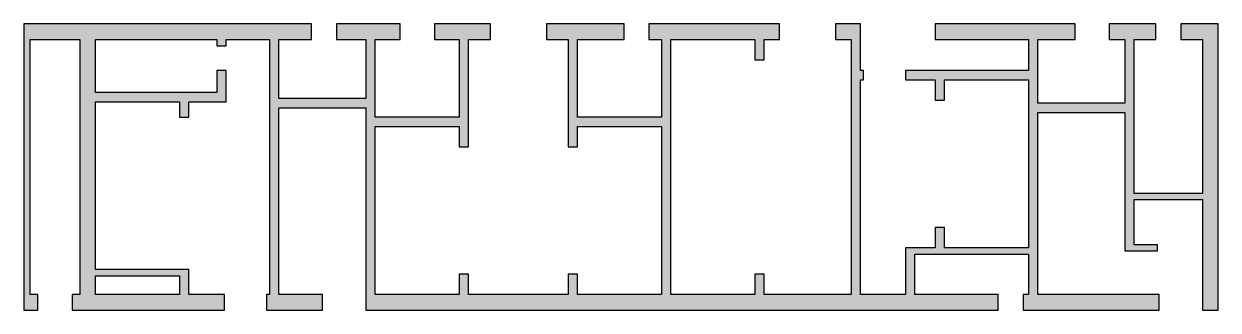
# Model space of a CAD drawing. Header units: millimetres. Extents: x 141950 to 180350, y 19100 to 28300.
import ezdxf

# ---------------------------------------------------------------- set-up
doc = ezdxf.new("R2010")
doc.units = ezdxf.units.MM
doc.header["$MEASUREMENT"] = 0
doc.layers.add('NDC_S_HATCH COLUMN AND WALL', color=251, linetype='Continuous', lineweight=13)
doc.layers.add('NDC_S_WALL', color=6, linetype='Continuous', lineweight=25)

msp = doc.modelspace()

# ---------------------------------------------------------------- hatches: boundary and pattern name
at = {"layer": 'NDC_S_HATCH COLUMN AND WALL'}
h = msp.add_hatch(color=256, dxfattribs=at)
h.dxf.hatch_style = 1
h.paths.add_polyline_path([(173280, 19600), (170600, 19600), (170600, 20900), (174250, 20900), (174250, 19600), (174080, 19600), (174080, 19100), (178450, 19100), (178450, 19600), (174550, 19600), (174550, 25450), (177350, 25450), (177350, 21000), (178400, 21000), (178400, 21200), (177650, 21200), (177650, 22650), (179850, 22650), (179850, 19100), (180350, 19100), (180350, 28300), (179150, 28300), (179150, 27800), (179850, 27800), (179850, 22850), (177650, 22850), (177650, 27800), (178350, 27800), (178350, 28300), (176850, 28300), (176850, 27800), (177350, 27800), (177350, 25750), (174550, 25750), (174550, 27800), (175750, 27800), (175750, 28300), (171250, 28300), (171250, 27800), (174250, 27800), (174250, 26800), (170300, 26800), (170300, 26500), (171250, 26500), (171250, 25850), (171550, 25850), (171550, 26500), (174250, 26500), (174250, 21100), (171550, 21100), (171550, 21750), (171250, 21750), (171250, 21100), (170300, 21100), (170300, 19600), (168850, 19600), (168850, 26500), (168950, 26500), (168950, 26800), (168850, 26800), (168850, 28300), (168050, 28300), (168050, 27800), (168550, 27800), (168550, 19600), (165750, 19600), (165750, 20250), (165450, 20250), (165450, 19600), (162750, 19600), (162750, 27800), (165450, 27800), (165450, 27150), (165750, 27150), (165750, 27800), (166250, 27800), (166250, 28300), (162050, 28300), (162050, 27800), (162450, 27800), (162450, 25300), (159750, 25300), (159750, 27800), (161250, 27800), (161250, 28300), (158750, 28300), (158750, 27800), (159450, 27800), (159450, 24350), (159750, 24350), (159750, 25000), (162450, 25000), (162450, 19600), (159750, 19600), (159750, 20250), (159450, 20250), (159450, 19600), (156250, 19600), (156250, 20250), (155950, 20250), (155950, 19600), (153250, 19600), (153250, 25000), (155950, 25000), (155950, 24350), (156250, 24350), (156250, 27800), (156950, 27800), (156950, 28300), (155150, 28300), (155150, 27800), (155950, 27800), (155950, 25300), (153250, 25300), (153250, 27800), (154050, 27800), (154050, 28300), (152000, 28300), (152000, 27800), (152950, 27800), (152950, 25900), (150150, 25900), (150150, 27800), (151200, 27800), (151200, 28300), (141950, 28300), (141950, 19100), (142400, 19100), (142400, 19600), (142150, 19600), (142150, 27800), (143750, 27800), (143750, 19600), (143500, 19600), (143500, 19100), (148400, 19100), (148400, 19600), (147250, 19600), (147250, 20400), (144250, 20400), (144250, 25800), (146950, 25800), (146950, 25300), (147250, 25300), (147250, 25800), (148450, 25800), (148450, 26800), (148150, 26800), (148150, 26100), (144250, 26100), (144250, 27800), (148150, 27800), (148150, 27600), (148450, 27600), (148450, 27800), (149850, 27800), (149850, 19600), (149750, 19600), (149750, 19100), (151550, 19100), (151550, 19600), (150150, 19600), (150150, 25600), (152950, 25600), (152950, 19100), (173280, 19100)])
h.paths.add_polyline_path([(146950, 19600), (144250, 19600), (144250, 20200), (146950, 20200)], flags=16)

# ---------------------------------------------------------------- linework, layer by layer
at = {"layer": 'NDC_S_WALL'}
msp.add_lwpolyline([(147250, 20400), (144250, 20400), (144250, 25800), (146950, 25800), (146950, 25300), (147250, 25300), (147250, 25800), (148450, 25800), (148450, 26800), (148150, 26800), (148150, 26100), (144250, 26100), (144250, 27800), (148150, 27800), (148150, 27600), (148450, 27600), (148450, 27800), (149850, 27800), (149850, 19600), (149750, 19600), (149750, 19100), (151550, 19100), (151550, 19600), (150150, 19600), (150150, 25600), (152950, 25600), (152950, 19100), (173280, 19100), (173280, 19600), (170600, 19600), (170600, 20900), (174250, 20900), (174250, 19600), (174080, 19600), (174080, 19100), (178450, 19100), (178450, 19600), (174550, 19600), (174550, 25450), (177350, 25450), (177350, 21000), (178400, 21000), (178400, 21200), (177650, 21200), (177650, 22650), (179850, 22650), (179850, 19100), (180350, 19100), (180350, 28300), (179150, 28300), (179150, 27800), (179850, 27800), (179850, 22850), (177650, 22850), (177650, 27800), (178350, 27800), (178350, 28300), (176850, 28300), (176850, 27800), (177350, 27800), (177350, 25750), (174550, 25750), (174550, 27800), (175750, 27800), (175750, 28300), (171250, 28300), (171250, 27800), (174250, 27800), (174250, 26800), (170300, 26800), (170300, 26500), (171250, 26500), (171250, 25850), (171550, 25850), (171550, 26500), (174250, 26500), (174250, 21100), (171550, 21100), (171550, 21750), (171250, 21750), (171250, 21100), (170300, 21100), (170300, 19600), (168850, 19600), (168850, 26500), (168950, 26500), (168950, 26800), (168850, 26800), (168850, 28300), (168050, 28300), (168050, 27800), (168550, 27800), (168550, 19600), (165750, 19600), (165750, 20250), (165450, 20250), (165450, 19600), (162750, 19600), (162750, 27800), (165450, 27800), (165450, 27150), (165750, 27150), (165750, 27800), (166250, 27800), (166250, 28300), (162050, 28300), (162050, 27800), (162450, 27800), (162450, 25300), (159750, 25300), (159750, 27800), (161250, 27800), (161250, 28300), (158750, 28300), (158750, 27800), (159450, 27800), (159450, 24350), (159750, 24350), (159750, 25000), (162450, 25000), (162450, 19600), (159750, 19600), (159750, 20250), (159450, 20250), (159450, 19600), (156250, 19600), (156250, 20250), (155950, 20250), (155950, 19600), (153250, 19600), (153250, 25000), (155950, 25000), (155950, 24350), (156250, 24350), (156250, 27800), (156950, 27800), (156950, 28300), (155150, 28300), (155150, 27800), (155950, 27800), (155950, 25300), (153250, 25300), (153250, 27800), (154050, 27800), (154050, 28300), (152000, 28300), (152000, 27800), (152950, 27800), (152950, 25900), (150150, 25900), (150150, 27800), (151200, 27800), (151200, 28300), (141950, 28300), (141950, 19100), (142400, 19100), (142400, 19600), (142150, 19600), (142150, 27800), (143750, 27800), (143750, 19600), (143500, 19600), (143500, 19100), (148400, 19100), (148400, 19600), (147250, 19600), (147250, 20400)], dxfattribs=at)
msp.add_lwpolyline([(144250, 20200), (146950, 20200), (146950, 19600), (144250, 19600)], close=True, dxfattribs=at)

doc.saveas('drawing.dxf')
